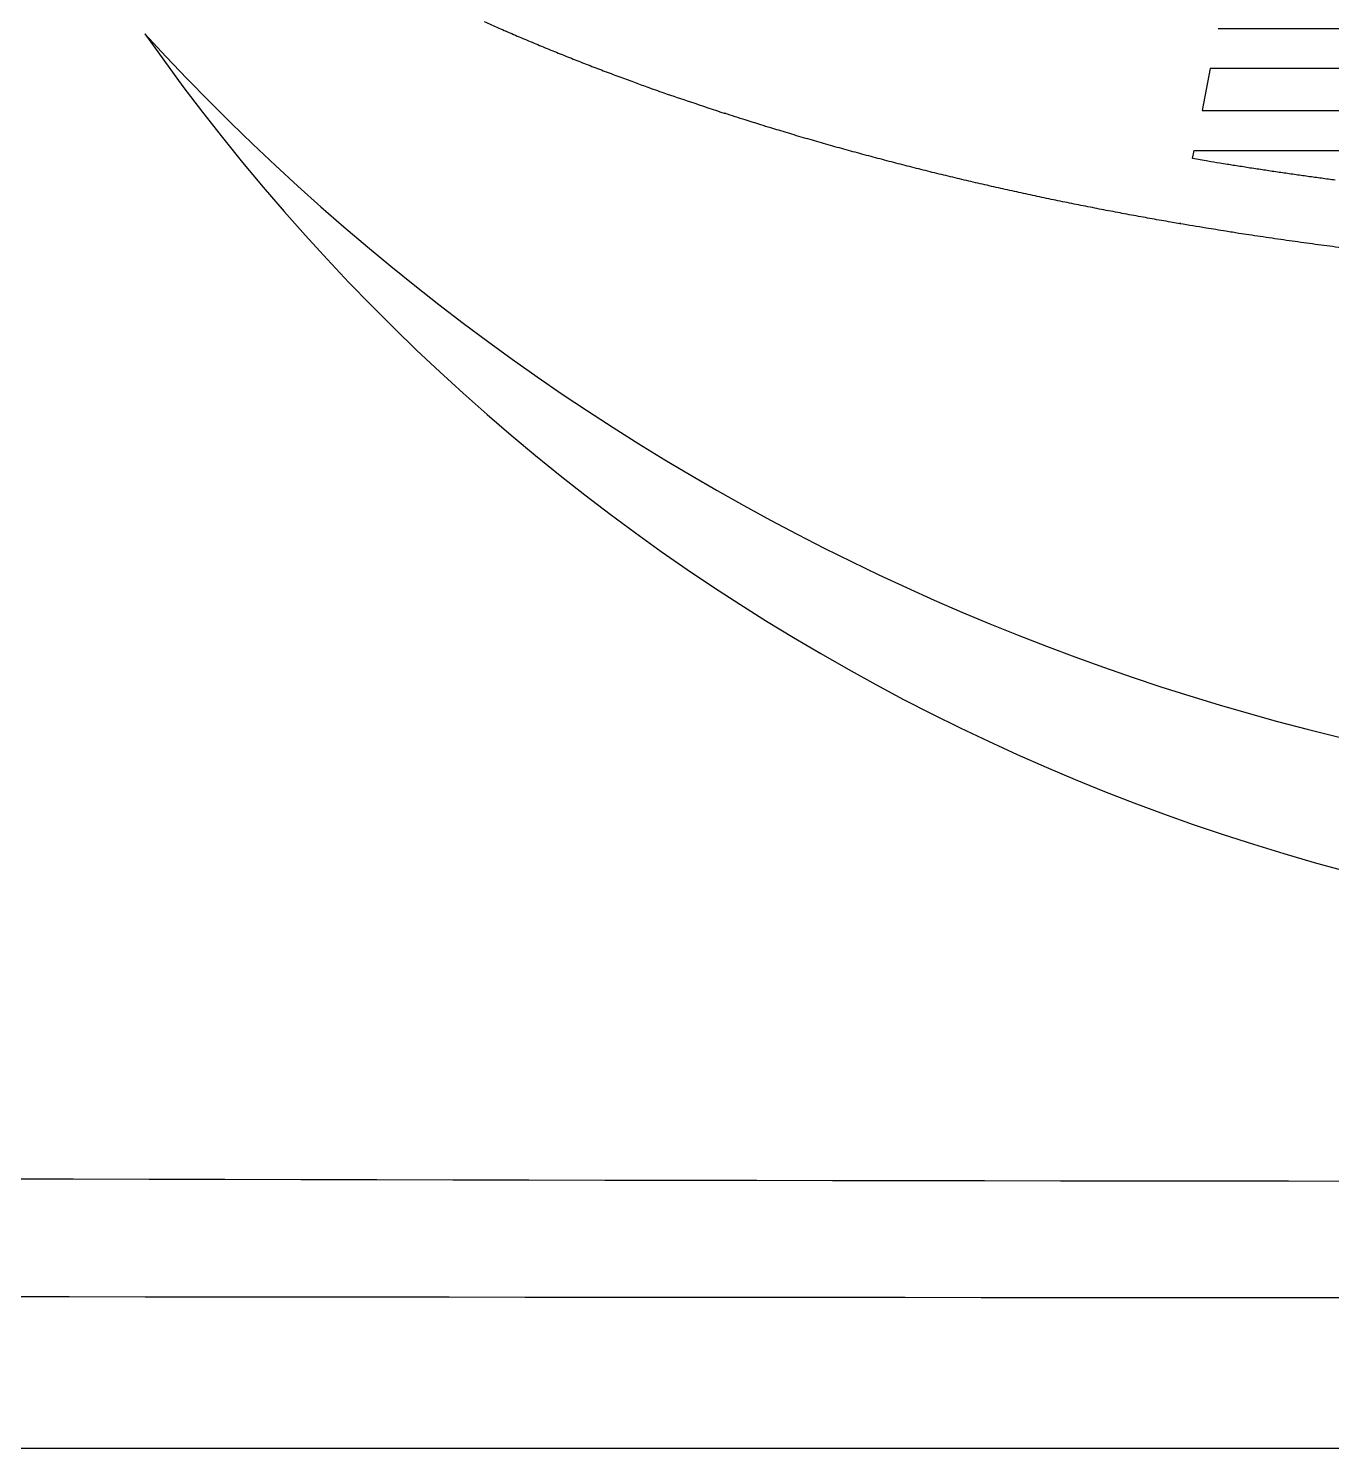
# Model space of a CAD drawing. Header units: inches. Extents: x 2 to 87, y 0 to 129.
# Drawn here: x 41.483 to 43.732, y 21.11 to 23.562 of the extents above; entities that cross this region are included whole.
import ezdxf

# ---------------------------------------------------------------- set-up
doc = ezdxf.new("R2010")
doc.units = ezdxf.units.IN
doc.header["$MEASUREMENT"] = 0
doc.layers.add('1', color=4, linetype='Continuous')

# ---------------------------------------------------------------- blocks, each defined once
blk = doc.blocks.new('CONTRL PANEL-HSPOT-15')
at = {"layer": '1', "linetype": 'Continuous'}
for p, q in [((-1.3163, -1.1355), (-0.0576, -1.1355)), ((-1.3298, -1.2047), (-1.3439, -1.277)), ((-0.0576, -1.2047), (-1.3298, -1.2047)), ((-2.1672, -1.2824), (-2.1666, -1.2805)), ((-1.3439, -1.277), (-0.0618, -1.277)), ((-1.3602, -1.3603), (-1.3574, -1.3462)), ((-1.3574, -1.3462), (-0.0618, -1.3462)), ((-1.3818, -1.4709), (-1.3821, -1.4727))]:
    blk.add_line(p, q, dxfattribs=at)
for points in [[(-2.5833, -1.1235, 0.001958), (-2.5578, -1.1348, 0.00192), (-2.5323, -1.1459, 0.001872), (-2.5066, -1.1568, 0.001852), (-2.4809, -1.1675, 0.001847), (-2.4551, -1.178, 0.001766), (-2.4293, -1.1884, 0.001625), (-2.4036, -1.1985, 0.001745), (-2.3774, -1.2085, 0.002011), (-2.3505, -1.2186, 0.00152), (-2.3252, -1.228, 0.000559), (-2.3023, -1.2364, 0.00204), (-2.2727, -1.2468, 0.003414), (-2.2271, -1.2623, 0.001664), (-2.1672, -1.2824, 0.000887)], [(-1.3821, -1.4727), (-1.398, -1.4699, -0.000632), (-1.414, -1.4672, -0.000631), (-1.4299, -1.4643, -0.000632), (-1.4458, -1.4615, -0.000636), (-1.4617, -1.4586, -0.00064), (-1.4776, -1.4556, -0.000643), (-1.4935, -1.4526, -0.000646), (-1.5094, -1.4496, -0.000649), (-1.5253, -1.4465, -0.000652), (-1.5412, -1.4434, -0.000655), (-1.557, -1.4403, -0.000658), (-1.5729, -1.4371, -0.000662), (-1.5887, -1.4338, -0.000665), (-1.6046, -1.4306, -0.000668), (-1.6204, -1.4272, -0.000671), (-1.6362, -1.4239, -0.000674), (-1.652, -1.4205, -0.000677), (-1.6678, -1.417, -0.000681), (-1.6836, -1.4135, -0.000684), (-1.6994, -1.41, -0.000687), (-1.7151, -1.4064, -0.00069), (-1.7309, -1.4028, -0.000693), (-1.7467, -1.3991, -0.000697), (-1.7624, -1.3954, -0.0007), (-1.7781, -1.3916, -0.000703), (-1.7938, -1.3878, -0.000706), (-1.8095, -1.384, -0.00071), (-1.8252, -1.3801, -0.000715), (-1.8409, -1.3761, -0.00072), (-1.8566, -1.3721, -0.000726), (-1.8723, -1.3681, -0.000732), (-1.8879, -1.364, -0.000737), (-1.9035, -1.3599, -0.000744), (-1.9192, -1.3557, -0.000751), (-1.9348, -1.3515, -0.000755), (-1.9504, -1.3473, -0.000756), (-1.9659, -1.343, -0.000769), (-1.9815, -1.3386, -0.000792), (-1.9971, -1.3342, -0.000774), (-2.0126, -1.3297, -0.000726), (-2.028, -1.3253, -0.00081), (-2.0437, -1.3207, -0.000978), (-2.0597, -1.3159, -0.000743), (-2.0747, -1.3114, -0.000245), (-2.0882, -1.3073, -0.001067), (-2.1056, -1.3019, -0.001862), (-2.1323, -1.2935, -0.000912), (-2.1672, -1.2824, -0.000482)], [(-1.1142, -1.3974, -0.000438), (-1.1259, -1.3959, -0.000437), (-1.1377, -1.3943, -0.000437), (-1.1494, -1.3927, -0.000438), (-1.1612, -1.3911, -0.00044), (-1.1729, -1.3894, -0.000442), (-1.1846, -1.3878, -0.000443), (-1.1963, -1.3861, -0.000441), (-1.2081, -1.3844, -0.000447), (-1.2198, -1.3827, -0.000458), (-1.2315, -1.3809, -0.000446), (-1.2432, -1.3792, -0.000418), (-1.2548, -1.3774, -0.000463), (-1.2666, -1.3756, -0.000555), (-1.2787, -1.3737, -0.000422), (-1.29, -1.3719, -0.000142), (-1.3003, -1.3703, -0.0006), (-1.3134, -1.3681, -0.001039), (-1.3337, -1.3648, -0.000509), (-1.3602, -1.3603, -0.000269)], [(-1.1036, -1.5142, -0.000723), (-1.1236, -1.5116, -0.000732), (-1.1435, -1.509, -0.00075), (-1.1635, -1.5063, -0.000731), (-1.1834, -1.5035, -0.000684), (-1.2031, -1.5007, -0.000759), (-1.2232, -1.4978, -0.000911), (-1.2437, -1.4948, -0.000691), (-1.263, -1.4919, -0.00023), (-1.2804, -1.4893, -0.000985), (-1.3027, -1.4857, -0.001713), (-1.3371, -1.4801, -0.000839), (-1.3821, -1.4727, -0.000443)]]:
    blk.add_lwpolyline(points, format="xyb", dxfattribs=at)
blk = doc.blocks.new('2018 HOT SPOT STRIDE')
at = {"layer": '1', "color": 4, "linetype": 'Continuous'}
blk.add_lwpolyline([(5.9, 0, -0.414214), (0, 5.9), (0, 59.3615, -0.414214), (5.9, 65.2615), (78.3053, 65.2615, -0.414214), (84.2053, 59.3615), (84.2053, 5.9, -0.414214), (78.3053, 0)], format="xyb", close=True, dxfattribs=at)
at = {"layer": '1', "color": 3, "linetype": 'Continuous'}
for centre, radius, start, end in [((42.3704, 5.2123), 4.0973, 222.5292, 316.9759), ((42.3692, 4.5622), 3.6882, 215.0796, 324.3717), ((42.1887, 2720.4556), 2720.1948, 269.8269663, 270.1806022)]:
    blk.add_arc(centre, radius, start, end, dxfattribs=at)
at = {"layer": '1', "color": 2}
blk.add_arc((42.9036, 1611.479), 1611.0177, 269.6827322, 270.2795611, dxfattribs=at)
at = {"layer": '1'}
blk.add_blockref('CONTRL PANEL-HSPOT-15', (42.5196, 3.5875), dxfattribs=at)

msp = doc.modelspace()

# ---------------------------------------------------------------- block references
msp.add_blockref('2018 HOT SPOT STRIDE', (2.3326, 21.1096))

doc.saveas('drawing.dxf')
